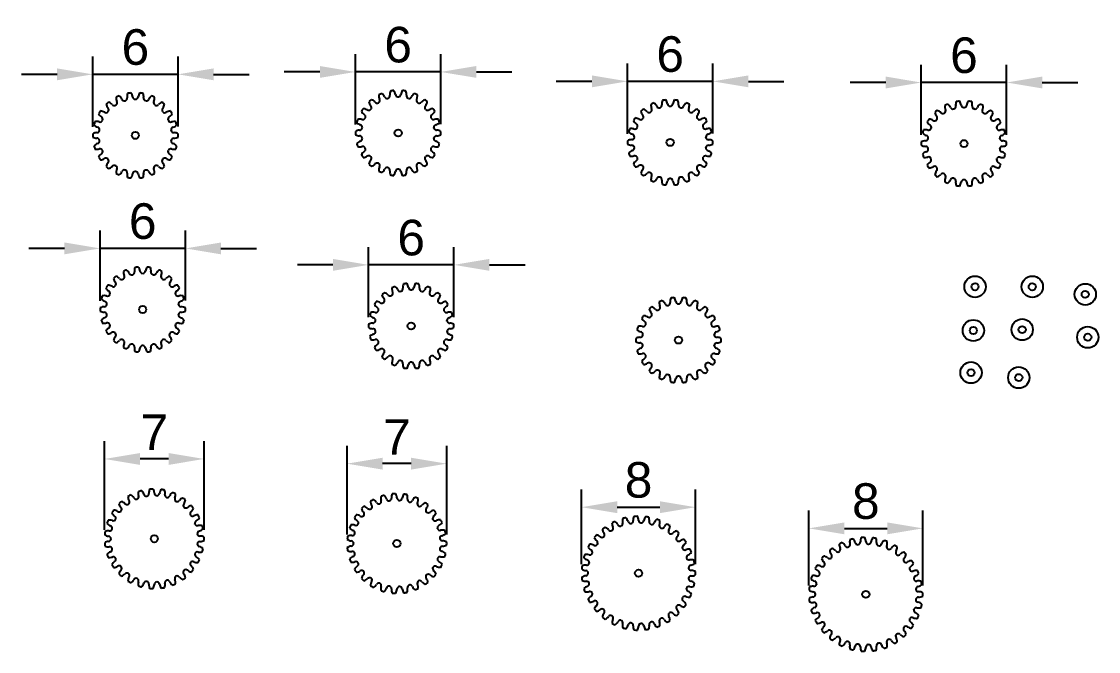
# Model space of a CAD drawing. Header units: millimetres. Extents: x 1203 to 1540, y 1825 to 1899.
# Drawn here: x 1464 to 1539.7, y 1850.3 to 1894.5 of the extents above; entities that cross this region are included whole.
import ezdxf

# ---------------------------------------------------------------- set-up
doc = ezdxf.new("R2010")
doc.units = ezdxf.units.MM
doc.styles.get("Standard").update_dxf_attribs({"font": 'arial.ttf'})
doc.dimstyles.new('ISO-25', dxfattribs={"dimtxt": 2.5, "dimasz": 2.5, "dimexe": 1.25, "dimexo": 0.625, "dimtad": 1, "dimtxsty": 'Standard', "dimcen": 2.5, "dimadec": 0, "dimazin": 0, "dimtfac": 1, "dimtmove": 0, "dimatfit": 3, "dimfxl": 1, "dimarcsym": 0})

# ---------------------------------------------------------------- blocks, each defined once
blk = doc.blocks.new('*U221')
for centre, radius, start, end in [((0.389, -0.051), 0.584, 150.2606, 180.0761), ((0.002, -1.758), 2, 86.71128, 93.44091), ((-0.39, -0.052), 0.584, 0.0761, 29.8916), ((-0.39, -0.052), 0.195, 282.93324, 0.0761), ((0.389, -0.051), 0.195, 180.0761, 257.21895)]:
    blk.add_arc(centre, radius, start, end)
blk = doc.blocks.new('*U223')
at = {"color": 0, "linetype": 'ByBlock', "lineweight": -2, "transparency": 16777216}
for p, rotation in [((1402.981, 1868.221), 32.72727272727273), ((1403.696, 1868.547), 16.36363636363637), ((1405.25, 1868.547), 343.6363636363637), ((1405.963, 1868.221), 327.2727272727273), ((1402.388, 1867.707), 49.09090909090909), ((1406.557, 1867.706), 310.909090909091), ((1401.963, 1867.047), 65.45454545454544), ((1406.981, 1867.046), 294.5454545454546), ((1401.742, 1866.294), 81.81818181818183), ((1407.202, 1866.293), 278.1818181818181), ((1401.742, 1865.509), 98.18181818181817), ((1407.202, 1865.508), 261.8181818181818), ((1401.963, 1864.756), 114.5454545454546), ((1406.98, 1864.755), 245.4545454545454), ((1402.387, 1864.095), 130.9090909090909), ((1406.556, 1864.094), 229.090909090909), ((1402.98, 1863.581), 147.2727272727273), ((1403.694, 1863.255), 163.6363636363637), ((1404.471, 1863.143), 180), ((1405.248, 1863.255), 196.3636363636363), ((1405.962, 1863.58), 212.7272727272727)]:
    blk.add_blockref('*U221', p, dxfattribs=dict(at, rotation=rotation))
blk.add_blockref('*U221', (1404.473, 1868.659), dxfattribs=at)
blk = doc.blocks.new('*D224')
at = {"color": 0, "lineweight": -2, "transparency": 16777216}
for p, q in [((1468.978, 1887.126), (1468.978, 1892.059)), ((1474.978, 1887.142), (1474.978, 1892.059)), ((1466.478, 1890.809), (1463.978, 1890.809)), ((1474.978, 1890.809), (1468.978, 1890.809)), ((1477.478, 1890.809), (1479.978, 1890.809))]:
    blk.add_line(p, q, dxfattribs=at)
at = {"color": 0, "transparency": 16777216}
for points in [[(1466.478, 1891.226), (1466.478, 1890.393), (1468.978, 1890.809)], [(1477.478, 1891.226), (1477.478, 1890.393), (1474.978, 1890.809)]]:
    blk.add_solid(points, dxfattribs=at)
at = {"layer": 'Defpoints', "color": 0, "transparency": 16777216}
for p in [(1468.978, 1890.809), (1468.978, 1886.501), (1474.978, 1886.517)]:
    blk.add_point(p, dxfattribs=at)
at = {"color": 0, "transparency": 16777216, "insert": (1471.978, 1892.711), "char_height": 2.5, "attachment_point": 5}
blk.add_mtext('6', dxfattribs=at)
blk = doc.blocks.new('*U230')
for centre, radius, start, end in [((0.389, -0.051), 0.584, 150.2606, 180.0761), ((0.002, -1.758), 2, 86.71128, 93.44091), ((-0.39, -0.052), 0.584, 0.0761, 29.8916), ((-0.39, -0.052), 0.195, 282.93324, 0.0761), ((0.389, -0.051), 0.195, 180.0761, 257.21895)]:
    blk.add_arc(centre, radius, start, end)
blk = doc.blocks.new('*U232')
at = {"color": 0, "linetype": 'ByBlock', "lineweight": -2, "transparency": 16777216}
for p, rotation in [((1402.981, 1868.221), 32.72727272727273), ((1403.696, 1868.547), 16.36363636363637), ((1405.25, 1868.547), 343.6363636363637), ((1405.963, 1868.221), 327.2727272727273), ((1402.388, 1867.707), 49.09090909090909), ((1406.557, 1867.706), 310.909090909091), ((1401.963, 1867.047), 65.45454545454544), ((1406.981, 1867.046), 294.5454545454546), ((1401.742, 1866.294), 81.81818181818183), ((1407.202, 1866.293), 278.1818181818181), ((1401.742, 1865.509), 98.18181818181817), ((1407.202, 1865.508), 261.8181818181818), ((1401.963, 1864.756), 114.5454545454546), ((1406.98, 1864.755), 245.4545454545454), ((1402.387, 1864.095), 130.9090909090909), ((1406.556, 1864.094), 229.090909090909), ((1402.98, 1863.581), 147.2727272727273), ((1403.694, 1863.255), 163.6363636363637), ((1404.471, 1863.143), 180), ((1405.248, 1863.255), 196.3636363636363), ((1405.962, 1863.58), 212.7272727272727)]:
    blk.add_blockref('*U230', p, dxfattribs=dict(at, rotation=rotation))
blk.add_blockref('*U230', (1404.473, 1868.659), dxfattribs=at)
blk = doc.blocks.new('*D233')
at = {"color": 0, "lineweight": -2, "transparency": 16777216}
for p, q in [((1487.443, 1887.294), (1487.443, 1892.227)), ((1493.443, 1887.31), (1493.443, 1892.227)), ((1484.943, 1890.977), (1482.443, 1890.977)), ((1493.443, 1890.977), (1487.443, 1890.977)), ((1495.943, 1890.977), (1498.443, 1890.977))]:
    blk.add_line(p, q, dxfattribs=at)
at = {"color": 0, "transparency": 16777216}
for points in [[(1484.943, 1891.394), (1484.943, 1890.561), (1487.443, 1890.977)], [(1495.943, 1891.394), (1495.943, 1890.561), (1493.443, 1890.977)]]:
    blk.add_solid(points, dxfattribs=at)
at = {"layer": 'Defpoints', "color": 0, "transparency": 16777216}
for p in [(1487.443, 1890.977), (1487.443, 1886.669), (1493.443, 1886.685)]:
    blk.add_point(p, dxfattribs=at)
at = {"color": 0, "transparency": 16777216, "insert": (1490.443, 1892.879), "char_height": 2.5, "attachment_point": 5}
blk.add_mtext('6', dxfattribs=at)
blk = doc.blocks.new('*U240')
for centre, radius, start, end in [((0.389, -0.051), 0.584, 150.2606, 180.0761), ((0.002, -1.758), 2, 86.71128, 93.44091), ((-0.39, -0.052), 0.584, 0.0761, 29.8916), ((-0.39, -0.052), 0.195, 282.93324, 0.0761), ((0.389, -0.051), 0.195, 180.0761, 257.21895)]:
    blk.add_arc(centre, radius, start, end)
blk = doc.blocks.new('*U241')
at = {"color": 0, "linetype": 'ByBlock', "lineweight": -2, "transparency": 16777216}
for p, rotation in [((1402.981, 1868.221), 32.72727272727273), ((1403.696, 1868.547), 16.36363636363637), ((1405.25, 1868.547), 343.6363636363637), ((1405.963, 1868.221), 327.2727272727273), ((1402.388, 1867.707), 49.09090909090909), ((1406.557, 1867.706), 310.909090909091), ((1401.963, 1867.047), 65.45454545454544), ((1406.981, 1867.046), 294.5454545454546), ((1401.742, 1866.294), 81.81818181818183), ((1407.202, 1866.293), 278.1818181818181), ((1401.742, 1865.509), 98.18181818181817), ((1407.202, 1865.508), 261.8181818181818), ((1401.963, 1864.756), 114.5454545454546), ((1406.98, 1864.755), 245.4545454545454), ((1402.387, 1864.095), 130.9090909090909), ((1406.556, 1864.094), 229.090909090909), ((1402.98, 1863.581), 147.2727272727273), ((1403.694, 1863.255), 163.6363636363637), ((1404.471, 1863.143), 180), ((1405.248, 1863.255), 196.3636363636363), ((1405.962, 1863.58), 212.7272727272727)]:
    blk.add_blockref('*U240', p, dxfattribs=dict(at, rotation=rotation))
blk.add_blockref('*U240', (1404.473, 1868.659), dxfattribs=at)
blk = doc.blocks.new('*D242')
at = {"color": 0, "lineweight": -2, "transparency": 16777216}
for p, q in [((1506.56, 1886.633), (1506.56, 1891.566)), ((1512.56, 1886.649), (1512.56, 1891.566)), ((1504.06, 1890.316), (1501.56, 1890.316)), ((1512.56, 1890.316), (1506.56, 1890.316)), ((1515.06, 1890.316), (1517.56, 1890.316))]:
    blk.add_line(p, q, dxfattribs=at)
at = {"color": 0, "transparency": 16777216}
for points in [[(1504.06, 1890.733), (1504.06, 1889.899), (1506.56, 1890.316)], [(1515.06, 1890.733), (1515.06, 1889.899), (1512.56, 1890.316)]]:
    blk.add_solid(points, dxfattribs=at)
at = {"layer": 'Defpoints', "color": 0, "transparency": 16777216}
for p in [(1506.56, 1890.316), (1506.56, 1886.008), (1512.56, 1886.024)]:
    blk.add_point(p, dxfattribs=at)
at = {"color": 0, "transparency": 16777216, "insert": (1509.56, 1892.217), "char_height": 2.5, "attachment_point": 5}
blk.add_mtext('6', dxfattribs=at)
blk = doc.blocks.new('*U248')
for centre, radius, start, end in [((0.389, -0.051), 0.584, 150.2606, 180.0761), ((0.002, -1.758), 2, 86.71128, 93.44091), ((-0.39, -0.052), 0.584, 0.0761, 29.8916), ((-0.39, -0.052), 0.195, 282.93324, 0.0761), ((0.389, -0.051), 0.195, 180.0761, 257.21895)]:
    blk.add_arc(centre, radius, start, end)
blk = doc.blocks.new('*U250')
at = {"color": 0, "linetype": 'ByBlock', "lineweight": -2, "transparency": 16777216}
for p, rotation in [((1402.981, 1868.221), 32.72727272727273), ((1403.696, 1868.547), 16.36363636363637), ((1405.25, 1868.547), 343.6363636363637), ((1405.963, 1868.221), 327.2727272727273), ((1402.388, 1867.707), 49.09090909090909), ((1406.557, 1867.706), 310.909090909091), ((1401.963, 1867.047), 65.45454545454544), ((1406.981, 1867.046), 294.5454545454546), ((1401.742, 1866.294), 81.81818181818183), ((1407.202, 1866.293), 278.1818181818181), ((1401.742, 1865.509), 98.18181818181817), ((1407.202, 1865.508), 261.8181818181818), ((1401.963, 1864.756), 114.5454545454546), ((1406.98, 1864.755), 245.4545454545454), ((1402.387, 1864.095), 130.9090909090909), ((1406.556, 1864.094), 229.090909090909), ((1402.98, 1863.581), 147.2727272727273), ((1403.694, 1863.255), 163.6363636363637), ((1404.471, 1863.143), 180), ((1405.248, 1863.255), 196.3636363636363), ((1405.962, 1863.58), 212.7272727272727)]:
    blk.add_blockref('*U248', p, dxfattribs=dict(at, rotation=rotation))
blk.add_blockref('*U248', (1404.473, 1868.659), dxfattribs=at)
blk = doc.blocks.new('*D251')
at = {"color": 0, "lineweight": -2, "transparency": 16777216}
for p, q in [((1469.493, 1874.893), (1469.493, 1879.826)), ((1475.493, 1874.909), (1475.493, 1879.826)), ((1466.993, 1878.576), (1464.493, 1878.576)), ((1475.493, 1878.576), (1469.493, 1878.576)), ((1477.993, 1878.576), (1480.493, 1878.576))]:
    blk.add_line(p, q, dxfattribs=at)
at = {"color": 0, "transparency": 16777216}
for points in [[(1466.993, 1878.993), (1466.993, 1878.16), (1469.493, 1878.576)], [(1477.993, 1878.993), (1477.993, 1878.16), (1475.493, 1878.576)]]:
    blk.add_solid(points, dxfattribs=at)
at = {"layer": 'Defpoints', "color": 0, "transparency": 16777216}
for p in [(1469.493, 1878.576), (1469.493, 1874.268), (1475.493, 1874.284)]:
    blk.add_point(p, dxfattribs=at)
at = {"color": 0, "transparency": 16777216, "insert": (1472.493, 1880.478), "char_height": 2.5, "attachment_point": 5}
blk.add_mtext('6', dxfattribs=at)
blk = doc.blocks.new('*U257')
for centre, radius, start, end in [((0.389, -0.051), 0.584, 150.2606, 180.0761), ((0.002, -1.758), 2, 86.71128, 93.44091), ((-0.39, -0.052), 0.584, 0.0761, 29.8916), ((-0.39, -0.052), 0.195, 282.93324, 0.0761), ((0.389, -0.051), 0.195, 180.0761, 257.21895)]:
    blk.add_arc(centre, radius, start, end)
blk = doc.blocks.new('*U259')
at = {"color": 0, "linetype": 'ByBlock', "lineweight": -2, "transparency": 16777216}
for p, rotation in [((1402.981, 1868.221), 32.72727272727273), ((1403.696, 1868.547), 16.36363636363637), ((1405.25, 1868.547), 343.6363636363637), ((1405.963, 1868.221), 327.2727272727273), ((1402.388, 1867.707), 49.09090909090909), ((1406.557, 1867.706), 310.909090909091), ((1401.963, 1867.047), 65.45454545454544), ((1406.981, 1867.046), 294.5454545454546), ((1401.742, 1866.294), 81.81818181818183), ((1407.202, 1866.293), 278.1818181818181), ((1401.742, 1865.509), 98.18181818181817), ((1407.202, 1865.508), 261.8181818181818), ((1401.963, 1864.756), 114.5454545454546), ((1406.98, 1864.755), 245.4545454545454), ((1402.387, 1864.095), 130.9090909090909), ((1406.556, 1864.094), 229.090909090909), ((1402.98, 1863.581), 147.2727272727273), ((1403.694, 1863.255), 163.6363636363637), ((1404.471, 1863.143), 180), ((1405.248, 1863.255), 196.3636363636363), ((1405.962, 1863.58), 212.7272727272727)]:
    blk.add_blockref('*U257', p, dxfattribs=dict(at, rotation=rotation))
blk.add_blockref('*U257', (1404.473, 1868.659), dxfattribs=at)
blk = doc.blocks.new('*D260')
at = {"color": 0, "lineweight": -2, "transparency": 16777216}
for p, q in [((1488.361, 1873.736), (1488.361, 1878.669)), ((1494.361, 1873.752), (1494.361, 1878.669)), ((1485.861, 1877.419), (1483.361, 1877.419)), ((1494.361, 1877.419), (1488.361, 1877.419)), ((1496.861, 1877.419), (1499.361, 1877.419))]:
    blk.add_line(p, q, dxfattribs=at)
at = {"color": 0, "transparency": 16777216}
for points in [[(1485.861, 1877.836), (1485.861, 1877.002), (1488.361, 1877.419)], [(1496.861, 1877.836), (1496.861, 1877.002), (1494.361, 1877.419)]]:
    blk.add_solid(points, dxfattribs=at)
at = {"layer": 'Defpoints', "color": 0, "transparency": 16777216}
for p in [(1488.361, 1877.419), (1494.361, 1873.127), (1488.361, 1873.111)]:
    blk.add_point(p, dxfattribs=at)
at = {"color": 0, "transparency": 16777216, "insert": (1491.361, 1879.32), "char_height": 2.5, "attachment_point": 5}
blk.add_mtext('6', dxfattribs=at)
blk = doc.blocks.new('*U266')
for centre, radius, start, end in [((0.389, -0.051), 0.584, 150.2606, 180.0761), ((0.002, -1.758), 2, 86.71128, 93.44091), ((-0.39, -0.052), 0.584, 0.0761, 29.8916), ((-0.39, -0.052), 0.195, 282.93324, 0.0761), ((0.389, -0.051), 0.195, 180.0761, 257.21895)]:
    blk.add_arc(centre, radius, start, end)
blk = doc.blocks.new('*U268')
at = {"color": 0, "linetype": 'ByBlock', "lineweight": -2, "transparency": 16777216}
for p, rotation in [((1402.981, 1868.221), 32.72727272727273), ((1403.696, 1868.547), 16.36363636363637), ((1405.25, 1868.547), 343.6363636363637), ((1405.963, 1868.221), 327.2727272727273), ((1402.388, 1867.707), 49.09090909090909), ((1406.557, 1867.706), 310.909090909091), ((1401.963, 1867.047), 65.45454545454544), ((1406.981, 1867.046), 294.5454545454546), ((1401.742, 1866.294), 81.81818181818183), ((1407.202, 1866.293), 278.1818181818181), ((1401.742, 1865.509), 98.18181818181817), ((1407.202, 1865.508), 261.8181818181818), ((1401.963, 1864.756), 114.5454545454546), ((1406.98, 1864.755), 245.4545454545454), ((1402.387, 1864.095), 130.9090909090909), ((1406.556, 1864.094), 229.090909090909), ((1402.98, 1863.581), 147.2727272727273), ((1403.694, 1863.255), 163.6363636363637), ((1404.471, 1863.143), 180), ((1405.248, 1863.255), 196.3636363636363), ((1405.962, 1863.58), 212.7272727272727)]:
    blk.add_blockref('*U266', p, dxfattribs=dict(at, rotation=rotation))
blk.add_blockref('*U266', (1404.473, 1868.659), dxfattribs=at)
blk = doc.blocks.new('*U275')
for centre, radius, start, end in [((0.389, -0.051), 0.584, 150.2606, 180.0761), ((0.002, -1.758), 2, 86.71128, 93.44091), ((-0.39, -0.052), 0.584, 0.0761, 29.8916), ((-0.39, -0.052), 0.195, 282.93324, 0.0761), ((0.389, -0.051), 0.195, 180.0761, 257.21895)]:
    blk.add_arc(centre, radius, start, end)
blk = doc.blocks.new('*U277')
at = {"color": 0, "linetype": 'ByBlock', "lineweight": -2, "transparency": 16777216}
for p, rotation in [((1402.981, 1868.221), 32.72727272727273), ((1403.696, 1868.547), 16.36363636363637), ((1405.25, 1868.547), 343.6363636363637), ((1405.963, 1868.221), 327.2727272727273), ((1402.388, 1867.707), 49.09090909090909), ((1406.557, 1867.706), 310.909090909091), ((1401.963, 1867.047), 65.45454545454544), ((1406.981, 1867.046), 294.5454545454546), ((1401.742, 1866.294), 81.81818181818183), ((1407.202, 1866.293), 278.1818181818181), ((1401.742, 1865.509), 98.18181818181817), ((1407.202, 1865.508), 261.8181818181818), ((1401.963, 1864.756), 114.5454545454546), ((1406.98, 1864.755), 245.4545454545454), ((1402.387, 1864.095), 130.9090909090909), ((1406.556, 1864.094), 229.090909090909), ((1402.98, 1863.581), 147.2727272727273), ((1403.694, 1863.255), 163.6363636363637), ((1404.471, 1863.143), 180), ((1405.248, 1863.255), 196.3636363636363), ((1405.962, 1863.58), 212.7272727272727)]:
    blk.add_blockref('*U275', p, dxfattribs=dict(at, rotation=rotation))
blk.add_blockref('*U275', (1404.473, 1868.659), dxfattribs=at)
blk = doc.blocks.new('*D278')
at = {"color": 0, "lineweight": -2, "transparency": 16777216}
for p, q in [((1527.207, 1886.551), (1527.207, 1891.484)), ((1533.207, 1886.567), (1533.207, 1891.484)), ((1524.707, 1890.234), (1522.207, 1890.234)), ((1533.207, 1890.234), (1527.207, 1890.234)), ((1535.707, 1890.234), (1538.207, 1890.234))]:
    blk.add_line(p, q, dxfattribs=at)
at = {"color": 0, "transparency": 16777216}
for points in [[(1524.707, 1890.651), (1524.707, 1889.818), (1527.207, 1890.234)], [(1535.707, 1890.651), (1535.707, 1889.818), (1533.207, 1890.234)]]:
    blk.add_solid(points, dxfattribs=at)
at = {"layer": 'Defpoints', "color": 0, "transparency": 16777216}
for p in [(1527.207, 1890.234), (1527.207, 1885.926), (1533.207, 1885.942)]:
    blk.add_point(p, dxfattribs=at)
at = {"color": 0, "transparency": 16777216, "insert": (1530.207, 1892.136), "char_height": 2.5, "attachment_point": 5}
blk.add_mtext('6', dxfattribs=at)
blk = doc.blocks.new('*U284')
for centre, radius, start, end in [((0.389, -0.051), 0.584, 150.2606, 180.0761), ((0.002, -1.758), 2, 86.71128, 93.44091), ((-0.39, -0.052), 0.584, 0.0761, 29.8916), ((-0.39, -0.052), 0.195, 282.93324, 0.0761), ((0.389, -0.051), 0.195, 180.0761, 257.21895)]:
    blk.add_arc(centre, radius, start, end)
blk = doc.blocks.new('*U286')
at = {"color": 0, "linetype": 'ByBlock', "lineweight": -2, "transparency": 16777216}
for p, rotation in [((1384.411, 1848.132), 26.66666666666668), ((1385.122, 1848.391), 13.33333333333331), ((1386.625, 1848.39), 346.6666666666667), ((1387.336, 1848.132), 333.3333333333333), ((1383.26, 1847.166), 53.33333333333334), ((1383.779, 1847.717), 39.99999999999999), ((1387.967, 1847.716), 319.9999999999999), ((1388.486, 1847.165), 306.6666666666667), ((1382.882, 1846.511), 66.66666666666667), ((1388.865, 1846.51), 293.3333333333334), ((1382.665, 1845.787), 79.99999999999999), ((1389.081, 1845.786), 280), ((1382.62, 1845.032), 93.33333333333336), ((1389.125, 1845.03), 266.6666666666667), ((1382.752, 1844.287), 106.6666666666667), ((1388.994, 1844.285), 253.3333333333333), ((1383.051, 1843.592), 120), ((1388.694, 1843.591), 240), ((1383.503, 1842.985), 133.3333333333333), ((1384.082, 1842.499), 146.6666666666667), ((1387.663, 1842.498), 213.3333333333333), ((1388.242, 1842.984), 226.6666666666666), ((1384.758, 1842.159), 160), ((1385.494, 1841.985), 173.3333333333334), ((1386.25, 1841.984), 186.6666666666667), ((1386.987, 1842.159), 200)]:
    blk.add_blockref('*U284', p, dxfattribs=dict(at, rotation=rotation))
blk.add_blockref('*U284', (1385.873, 1848.478), dxfattribs=at)
blk = doc.blocks.new('*D287')
at = {"color": 0, "lineweight": -2, "transparency": 16777216}
for p, q in [((1469.808, 1858.795), (1469.808, 1865.031)), ((1476.808, 1858.795), (1476.808, 1865.031)), ((1474.308, 1863.781), (1472.308, 1863.781))]:
    blk.add_line(p, q, dxfattribs=at)
at = {"color": 0, "transparency": 16777216}
for points in [[(1472.308, 1864.197), (1472.308, 1863.364), (1469.808, 1863.781)], [(1474.308, 1864.197), (1474.308, 1863.364), (1476.808, 1863.781)]]:
    blk.add_solid(points, dxfattribs=at)
at = {"layer": 'Defpoints', "color": 0, "transparency": 16777216}
for p in [(1469.808, 1863.781), (1469.808, 1858.17), (1476.808, 1858.17)]:
    blk.add_point(p, dxfattribs=at)
at = {"color": 0, "transparency": 16777216, "insert": (1473.308, 1865.656), "char_height": 2.5, "attachment_point": 5}
blk.add_mtext('7', dxfattribs=at)
blk = doc.blocks.new('*U293')
for centre, radius, start, end in [((0.389, -0.051), 0.584, 150.2606, 180.0761), ((0.002, -1.758), 2, 86.71128, 93.44091), ((-0.39, -0.052), 0.584, 0.0761, 29.8916), ((-0.39, -0.052), 0.195, 282.93324, 0.0761), ((0.389, -0.051), 0.195, 180.0761, 257.21895)]:
    blk.add_arc(centre, radius, start, end)
blk = doc.blocks.new('*U295')
at = {"color": 0, "linetype": 'ByBlock', "lineweight": -2, "transparency": 16777216}
for p, rotation in [((1384.411, 1848.132), 26.66666666666668), ((1385.122, 1848.391), 13.33333333333331), ((1386.625, 1848.39), 346.6666666666667), ((1387.336, 1848.132), 333.3333333333333), ((1383.26, 1847.166), 53.33333333333334), ((1383.779, 1847.717), 39.99999999999999), ((1387.967, 1847.716), 319.9999999999999), ((1388.486, 1847.165), 306.6666666666667), ((1382.882, 1846.511), 66.66666666666667), ((1388.865, 1846.51), 293.3333333333334), ((1382.665, 1845.787), 79.99999999999999), ((1389.081, 1845.786), 280), ((1382.62, 1845.032), 93.33333333333336), ((1389.125, 1845.03), 266.6666666666667), ((1382.752, 1844.287), 106.6666666666667), ((1388.994, 1844.285), 253.3333333333333), ((1383.051, 1843.592), 120), ((1388.694, 1843.591), 240), ((1383.503, 1842.985), 133.3333333333333), ((1384.082, 1842.499), 146.6666666666667), ((1387.663, 1842.498), 213.3333333333333), ((1388.242, 1842.984), 226.6666666666666), ((1384.758, 1842.159), 160), ((1385.494, 1841.985), 173.3333333333334), ((1386.25, 1841.984), 186.6666666666667), ((1386.987, 1842.159), 200)]:
    blk.add_blockref('*U293', p, dxfattribs=dict(at, rotation=rotation))
blk.add_blockref('*U293', (1385.873, 1848.478), dxfattribs=at)
blk = doc.blocks.new('*D296')
at = {"color": 0, "lineweight": -2, "transparency": 16777216}
for p, q in [((1486.855, 1858.464), (1486.855, 1864.7)), ((1493.855, 1858.464), (1493.855, 1864.7)), ((1491.355, 1863.45), (1489.355, 1863.45))]:
    blk.add_line(p, q, dxfattribs=at)
at = {"color": 0, "transparency": 16777216}
for points in [[(1489.355, 1863.867), (1489.355, 1863.033), (1486.855, 1863.45)], [(1491.355, 1863.867), (1491.355, 1863.033), (1493.855, 1863.45)]]:
    blk.add_solid(points, dxfattribs=at)
at = {"layer": 'Defpoints', "color": 0, "transparency": 16777216}
for p in [(1486.855, 1863.45), (1486.855, 1857.839), (1493.855, 1857.839)]:
    blk.add_point(p, dxfattribs=at)
at = {"color": 0, "transparency": 16777216, "insert": (1490.355, 1865.325), "char_height": 2.5, "attachment_point": 5}
blk.add_mtext('7', dxfattribs=at)
blk = doc.blocks.new('*U302')
for centre, radius, start, end in [((0.389, -0.051), 0.584, 150.2606, 180.0761), ((0.002, -1.758), 2, 86.71128, 93.44091), ((-0.39, -0.052), 0.584, 0.0761, 29.8916), ((-0.39, -0.052), 0.195, 282.93324, 0.0761), ((0.389, -0.051), 0.195, 180.0761, 257.21895)]:
    blk.add_arc(centre, radius, start, end)
blk = doc.blocks.new('*U304')
at = {"color": 0, "linetype": 'ByBlock', "lineweight": -2, "transparency": 16777216}
for p, rotation in [((1414.876, 1865.37), 11.61290322580639), ((1416.389, 1865.369), 348.3870967741936), ((1413.486, 1864.773), 34.83870967741935), ((1414.151, 1865.142), 23.22580645161289), ((1417.115, 1865.142), 336.7741935483871), ((1417.779, 1864.772), 325.1612903225807), ((1412.443, 1863.677), 58.06451612903226), ((1412.909, 1864.278), 46.45161290322581), ((1418.356, 1864.277), 313.5483870967742), ((1418.822, 1863.676), 301.9354838709677), ((1412.108, 1862.994), 69.6774193548387), ((1419.156, 1862.993), 290.3225806451613), ((1411.918, 1862.258), 81.29032258064515), ((1419.347, 1862.257), 278.7096774193548), ((1411.879, 1861.499), 92.90322580645163), ((1419.385, 1861.498), 267.0967741935484), ((1411.994, 1860.747), 104.5161290322581), ((1419.27, 1860.746), 255.4838709677419), ((1412.258, 1860.034), 116.1290322580645), ((1419.006, 1860.033), 243.8709677419355), ((1412.66, 1859.389), 127.741935483871), ((1418.603, 1859.388), 232.258064516129), ((1413.184, 1858.838), 139.3548387096774), ((1413.808, 1858.403), 150.9677419354839), ((1417.455, 1858.402), 209.0322580645161), ((1418.079, 1858.837), 220.6451612903225), ((1414.506, 1858.103), 162.5806451612903), ((1415.251, 1857.95), 174.1935483870969), ((1416.012, 1857.95), 185.8064516129032), ((1416.756, 1858.103), 197.4193548387096)]:
    blk.add_blockref('*U302', p, dxfattribs=dict(at, rotation=rotation))
blk.add_blockref('*U302', (1415.633, 1865.446), dxfattribs=at)
blk = doc.blocks.new('*D305')
at = {"color": 0, "lineweight": -2, "transparency": 16777216}
for p, q in [((1503.339, 1856.378), (1503.339, 1861.641)), ((1511.339, 1856.378), (1511.339, 1861.641)), ((1505.839, 1860.391), (1508.839, 1860.391))]:
    blk.add_line(p, q, dxfattribs=at)
at = {"color": 0, "transparency": 16777216}
for points in [[(1505.839, 1860.808), (1505.839, 1859.974), (1503.339, 1860.391)], [(1508.839, 1860.808), (1508.839, 1859.974), (1511.339, 1860.391)]]:
    blk.add_solid(points, dxfattribs=at)
at = {"layer": 'Defpoints', "color": 0, "transparency": 16777216}
for p in [(1511.339, 1860.391), (1503.339, 1855.753), (1511.339, 1855.753)]:
    blk.add_point(p, dxfattribs=at)
at = {"color": 0, "transparency": 16777216, "insert": (1507.339, 1862.293), "char_height": 2.5, "attachment_point": 5}
blk.add_mtext('8', dxfattribs=at)
blk = doc.blocks.new('*U311')
for centre, radius, start, end in [((0.389, -0.051), 0.584, 150.2606, 180.0761), ((0.002, -1.758), 2, 86.71128, 93.44091), ((-0.39, -0.052), 0.584, 0.0761, 29.8916), ((-0.39, -0.052), 0.195, 282.93324, 0.0761), ((0.389, -0.051), 0.195, 180.0761, 257.21895)]:
    blk.add_arc(centre, radius, start, end)
blk = doc.blocks.new('*U313')
at = {"color": 0, "linetype": 'ByBlock', "lineweight": -2, "transparency": 16777216}
for p, rotation in [((1414.876, 1865.37), 11.61290322580639), ((1416.389, 1865.369), 348.3870967741936), ((1413.486, 1864.773), 34.83870967741935), ((1414.151, 1865.142), 23.22580645161289), ((1417.115, 1865.142), 336.7741935483871), ((1417.779, 1864.772), 325.1612903225807), ((1412.443, 1863.677), 58.06451612903226), ((1412.909, 1864.278), 46.45161290322581), ((1418.356, 1864.277), 313.5483870967742), ((1418.822, 1863.676), 301.9354838709677), ((1412.108, 1862.994), 69.6774193548387), ((1419.156, 1862.993), 290.3225806451613), ((1411.918, 1862.258), 81.29032258064515), ((1419.347, 1862.257), 278.7096774193548), ((1411.879, 1861.499), 92.90322580645163), ((1419.385, 1861.498), 267.0967741935484), ((1411.994, 1860.747), 104.5161290322581), ((1419.27, 1860.746), 255.4838709677419), ((1412.258, 1860.034), 116.1290322580645), ((1419.006, 1860.033), 243.8709677419355), ((1412.66, 1859.389), 127.741935483871), ((1418.603, 1859.388), 232.258064516129), ((1413.184, 1858.838), 139.3548387096774), ((1413.808, 1858.403), 150.9677419354839), ((1417.455, 1858.402), 209.0322580645161), ((1418.079, 1858.837), 220.6451612903225), ((1414.506, 1858.103), 162.5806451612903), ((1415.251, 1857.95), 174.1935483870969), ((1416.012, 1857.95), 185.8064516129032), ((1416.756, 1858.103), 197.4193548387096)]:
    blk.add_blockref('*U311', p, dxfattribs=dict(at, rotation=rotation))
blk.add_blockref('*U311', (1415.633, 1865.446), dxfattribs=at)
blk = doc.blocks.new('*D314')
at = {"color": 0, "lineweight": -2, "transparency": 16777216}
for p, q in [((1519.311, 1854.89), (1519.311, 1860.153)), ((1527.311, 1854.89), (1527.311, 1860.153)), ((1521.811, 1858.903), (1524.811, 1858.903))]:
    blk.add_line(p, q, dxfattribs=at)
at = {"color": 0, "transparency": 16777216}
for points in [[(1521.811, 1859.32), (1521.811, 1858.486), (1519.311, 1858.903)], [(1524.811, 1859.32), (1524.811, 1858.486), (1527.311, 1858.903)]]:
    blk.add_solid(points, dxfattribs=at)
at = {"layer": 'Defpoints', "color": 0, "transparency": 16777216}
for p in [(1527.311, 1858.903), (1519.311, 1854.265), (1527.311, 1854.265)]:
    blk.add_point(p, dxfattribs=at)
at = {"color": 0, "transparency": 16777216, "insert": (1523.311, 1860.804), "char_height": 2.5, "attachment_point": 5}
blk.add_mtext('8', dxfattribs=at)

msp = doc.modelspace()

# ---------------------------------------------------------------- linework, layer by layer
for p, q in [((1471.963, 1889.058), (1471.994, 1889.057)), ((1489.713, 1889.119), (1489.743, 1889.126)), ((1490.428, 1889.226), (1490.459, 1889.225)), ((1491.174, 1889.117), (1491.144, 1889.127)), ((1470.592, 1888.646), (1470.618, 1888.662)), ((1471.248, 1888.951), (1471.278, 1888.958)), ((1472.709, 1888.949), (1472.679, 1888.959)), ((1473.364, 1888.645), (1473.339, 1888.663)), ((1488.513, 1888.338), (1488.534, 1888.36)), ((1489.057, 1888.814), (1489.084, 1888.83)), ((1491.83, 1888.813), (1491.804, 1888.831)), ((1492.373, 1888.336), (1492.353, 1888.36)), ((1508.83, 1888.457), (1508.86, 1888.465)), ((1509.545, 1888.564), (1509.576, 1888.563)), ((1510.291, 1888.456), (1510.261, 1888.466)), ((1529.477, 1888.376), (1529.507, 1888.383)), ((1530.192, 1888.483), (1530.223, 1888.482)), ((1530.938, 1888.374), (1530.909, 1888.384)), ((1469.661, 1887.559), (1469.675, 1887.587)), ((1470.048, 1888.17), (1470.069, 1888.192)), ((1473.907, 1888.168), (1473.888, 1888.192)), ((1474.282, 1887.586), (1474.294, 1887.558)), ((1488.126, 1887.727), (1488.14, 1887.755)), ((1492.748, 1887.754), (1492.76, 1887.726)), ((1507.63, 1887.676), (1507.651, 1887.699)), ((1508.174, 1888.153), (1508.2, 1888.169)), ((1510.946, 1888.151), (1510.921, 1888.169)), ((1511.489, 1887.675), (1511.47, 1887.699)), ((1528.277, 1887.595), (1528.299, 1887.618)), ((1528.821, 1888.072), (1528.848, 1888.087)), ((1531.594, 1888.07), (1531.568, 1888.088)), ((1532.137, 1887.593), (1532.117, 1887.617)), ((1469.461, 1886.864), (1469.467, 1886.895)), ((1474.494, 1886.863), (1474.49, 1886.894)), ((1487.926, 1887.032), (1487.932, 1887.063)), ((1492.959, 1887.031), (1492.956, 1887.062)), ((1507.243, 1887.066), (1507.256, 1887.093)), ((1511.864, 1887.093), (1511.876, 1887.064)), ((1527.89, 1886.984), (1527.904, 1887.012)), ((1532.512, 1887.011), (1532.524, 1886.983)), ((1469.465, 1886.141), (1469.462, 1886.172)), ((1474.489, 1886.14), (1474.495, 1886.171)), ((1487.931, 1886.309), (1487.927, 1886.34)), ((1492.954, 1886.308), (1492.96, 1886.339)), ((1507.043, 1886.371), (1507.048, 1886.401)), ((1512.076, 1886.369), (1512.072, 1886.4)), ((1527.69, 1886.289), (1527.696, 1886.32)), ((1532.723, 1886.288), (1532.72, 1886.319)), ((1469.673, 1885.448), (1469.661, 1885.477)), ((1474.281, 1885.448), (1474.295, 1885.476)), ((1488.138, 1885.616), (1488.126, 1885.645)), ((1492.746, 1885.616), (1492.76, 1885.644)), ((1507.047, 1885.647), (1507.044, 1885.678)), ((1512.071, 1885.646), (1512.076, 1885.677)), ((1527.695, 1885.566), (1527.691, 1885.597)), ((1532.718, 1885.565), (1532.724, 1885.596)), ((1470.068, 1884.842), (1470.048, 1884.867)), ((1473.886, 1884.842), (1473.908, 1884.865)), ((1488.533, 1885.01), (1488.513, 1885.034)), ((1489.082, 1884.54), (1489.057, 1884.558)), ((1491.829, 1884.556), (1491.802, 1884.54)), ((1492.352, 1885.01), (1492.373, 1885.033)), ((1507.255, 1884.955), (1507.243, 1884.984)), ((1511.863, 1884.954), (1511.877, 1884.982)), ((1527.902, 1884.873), (1527.891, 1884.902)), ((1532.51, 1884.873), (1532.524, 1884.901)), ((1470.617, 1884.372), (1470.591, 1884.39)), ((1471.276, 1884.075), (1471.247, 1884.085)), ((1471.993, 1883.977), (1471.962, 1883.978)), ((1472.708, 1884.084), (1472.678, 1884.076)), ((1473.364, 1884.388), (1473.337, 1884.372)), ((1489.742, 1884.243), (1489.712, 1884.253)), ((1490.458, 1884.145), (1490.427, 1884.146)), ((1491.173, 1884.252), (1491.143, 1884.244)), ((1507.65, 1884.349), (1507.63, 1884.373)), ((1508.199, 1883.879), (1508.173, 1883.896)), ((1510.946, 1883.895), (1510.919, 1883.879)), ((1511.468, 1884.349), (1511.489, 1884.371)), ((1528.297, 1884.267), (1528.277, 1884.292)), ((1528.846, 1883.797), (1528.821, 1883.815)), ((1531.593, 1883.813), (1531.566, 1883.797)), ((1532.116, 1884.267), (1532.137, 1884.29)), ((1508.858, 1883.582), (1508.829, 1883.592)), ((1509.575, 1883.483), (1509.544, 1883.484)), ((1510.29, 1883.59), (1510.26, 1883.583)), ((1529.506, 1883.501), (1529.476, 1883.51)), ((1530.222, 1883.402), (1530.191, 1883.403)), ((1530.937, 1883.509), (1530.907, 1883.501)), ((1471.107, 1876.413), (1471.134, 1876.429)), ((1471.763, 1876.718), (1471.793, 1876.725)), ((1472.478, 1876.825), (1472.509, 1876.824)), ((1473.224, 1876.716), (1473.194, 1876.726)), ((1473.879, 1876.412), (1473.854, 1876.43)), ((1470.563, 1875.937), (1470.584, 1875.959)), ((1474.423, 1875.935), (1474.403, 1875.959)), ((1490.631, 1875.56), (1490.661, 1875.568)), ((1491.346, 1875.667), (1491.377, 1875.666)), ((1492.092, 1875.559), (1492.063, 1875.569)), ((1469.976, 1874.631), (1469.982, 1874.662)), ((1470.176, 1875.326), (1470.19, 1875.354)), ((1474.798, 1875.353), (1474.809, 1875.325)), ((1475.009, 1874.63), (1475.005, 1874.661)), ((1489.431, 1874.779), (1489.453, 1874.802)), ((1489.975, 1875.256), (1490.002, 1875.272)), ((1492.748, 1875.254), (1492.722, 1875.272)), ((1493.291, 1874.778), (1493.271, 1874.802)), ((1510.132, 1874.675), (1510.163, 1874.674)), ((1469.98, 1873.908), (1469.977, 1873.939)), ((1475.004, 1873.907), (1475.01, 1873.938)), ((1489.044, 1874.169), (1489.058, 1874.196)), ((1493.666, 1874.196), (1493.678, 1874.167)), ((1508.761, 1874.264), (1508.787, 1874.28)), ((1509.417, 1874.568), (1509.447, 1874.576)), ((1510.878, 1874.567), (1510.848, 1874.576)), ((1511.533, 1874.262), (1511.508, 1874.28)), ((1470.188, 1873.215), (1470.176, 1873.244)), ((1474.796, 1873.215), (1474.81, 1873.243)), ((1488.844, 1873.474), (1488.85, 1873.504)), ((1493.877, 1873.472), (1493.874, 1873.503)), ((1507.83, 1873.176), (1507.844, 1873.204)), ((1508.217, 1873.787), (1508.238, 1873.81)), ((1512.076, 1873.785), (1512.057, 1873.81)), ((1512.451, 1873.204), (1512.463, 1873.175)), ((1470.583, 1872.609), (1470.563, 1872.634)), ((1474.401, 1872.609), (1474.423, 1872.632)), ((1488.849, 1872.75), (1488.845, 1872.781)), ((1493.872, 1872.75), (1493.878, 1872.78)), ((1507.63, 1872.481), (1507.635, 1872.512)), ((1512.663, 1872.48), (1512.659, 1872.511)), ((1471.132, 1872.139), (1471.106, 1872.157)), ((1471.791, 1871.843), (1471.762, 1871.852)), ((1472.508, 1871.744), (1472.477, 1871.745)), ((1473.223, 1871.851), (1473.193, 1871.843)), ((1473.879, 1872.155), (1473.852, 1872.139)), ((1489.056, 1872.058), (1489.045, 1872.087)), ((1493.664, 1872.057), (1493.678, 1872.085)), ((1507.634, 1871.758), (1507.631, 1871.789)), ((1512.658, 1871.757), (1512.664, 1871.788)), ((1489.451, 1871.452), (1489.431, 1871.476)), ((1490, 1870.982), (1489.975, 1870.999)), ((1492.747, 1870.998), (1492.721, 1870.982)), ((1493.27, 1871.452), (1493.291, 1871.475)), ((1507.842, 1871.066), (1507.83, 1871.094)), ((1512.45, 1871.065), (1512.464, 1871.093)), ((1490.66, 1870.685), (1490.63, 1870.695)), ((1491.376, 1870.586), (1491.345, 1870.587)), ((1492.091, 1870.693), (1492.061, 1870.686)), ((1508.237, 1870.46), (1508.217, 1870.484)), ((1512.055, 1870.46), (1512.077, 1870.482)), ((1508.786, 1869.989), (1508.76, 1870.007)), ((1509.445, 1869.693), (1509.416, 1869.703)), ((1510.162, 1869.594), (1510.131, 1869.595)), ((1510.877, 1869.701), (1510.847, 1869.694)), ((1511.533, 1870.006), (1511.506, 1869.99)), ((1472.787, 1861.161), (1472.775, 1861.16)), ((1473.478, 1861.202), (1473.491, 1861.2)), ((1474.173, 1861.081), (1474.185, 1861.076)), ((1471.49, 1860.602), (1471.501, 1860.609)), ((1472.112, 1860.96), (1472.1, 1860.956)), ((1474.821, 1860.803), (1474.831, 1860.796)), ((1475.396, 1860.373), (1475.387, 1860.383)), ((1488.537, 1860.272), (1488.548, 1860.279)), ((1489.159, 1860.63), (1489.147, 1860.625)), ((1489.835, 1860.83), (1489.822, 1860.829)), ((1490.526, 1860.871), (1490.539, 1860.869)), ((1491.221, 1860.75), (1491.233, 1860.745)), ((1491.869, 1860.472), (1491.879, 1860.465)), ((1470.591, 1859.528), (1470.598, 1859.539)), ((1470.978, 1860.118), (1470.987, 1860.127)), ((1475.848, 1859.832), (1475.841, 1859.844)), ((1488.025, 1859.787), (1488.034, 1859.796)), ((1492.444, 1860.043), (1492.435, 1860.052)), ((1492.895, 1859.502), (1492.889, 1859.513)), ((1470.356, 1858.877), (1470.352, 1858.865)), ((1476.163, 1859.202), (1476.159, 1859.214)), ((1487.639, 1859.197), (1487.646, 1859.208)), ((1493.21, 1858.871), (1493.207, 1858.884)), ((1505.46, 1858.747), (1505.48, 1858.758)), ((1506.123, 1859.07), (1506.101, 1859.063)), ((1506.793, 1859.245), (1506.816, 1859.247)), ((1507.507, 1859.283), (1507.53, 1859.281)), ((1508.236, 1859.17), (1508.214, 1859.177)), ((1508.885, 1858.931), (1508.905, 1858.92)), ((1470.271, 1858.164), (1470.272, 1858.177)), ((1476.323, 1858.516), (1476.323, 1858.529)), ((1487.403, 1858.546), (1487.399, 1858.534)), ((1493.371, 1858.185), (1493.371, 1858.198)), ((1504.896, 1858.307), (1504.914, 1858.322)), ((1509.493, 1858.555), (1509.511, 1858.54)), ((1510.013, 1858.063), (1510.027, 1858.045)), ((1470.354, 1857.464), (1470.352, 1857.477)), ((1476.324, 1857.823), (1476.322, 1857.811)), ((1487.319, 1857.834), (1487.32, 1857.846)), ((1493.372, 1857.493), (1493.37, 1857.48)), ((1504.432, 1857.763), (1504.446, 1857.781)), ((1510.423, 1857.478), (1510.434, 1857.457)), ((1521.432, 1857.258), (1521.452, 1857.27)), ((1522.095, 1857.582), (1522.073, 1857.575)), ((1522.765, 1857.757), (1522.788, 1857.759)), ((1523.479, 1857.795), (1523.502, 1857.793)), ((1524.208, 1857.682), (1524.186, 1857.689)), ((1524.857, 1857.443), (1524.877, 1857.432)), ((1470.597, 1856.802), (1470.592, 1856.814)), ((1475.84, 1856.496), (1475.848, 1856.506)), ((1476.163, 1857.137), (1476.158, 1857.125)), ((1487.402, 1857.134), (1487.4, 1857.146)), ((1487.644, 1856.471), (1487.64, 1856.483)), ((1493.211, 1856.806), (1493.205, 1856.795)), ((1503.881, 1856.476), (1503.875, 1856.454)), ((1504.087, 1857.137), (1504.097, 1857.158)), ((1510.707, 1856.822), (1510.713, 1856.8)), ((1520.868, 1856.819), (1520.885, 1856.834)), ((1525.465, 1857.066), (1525.483, 1857.051)), ((1525.985, 1856.575), (1525.999, 1856.557)), ((1470.985, 1856.214), (1470.978, 1856.224)), ((1471.499, 1855.731), (1471.489, 1855.739)), ((1475.386, 1855.957), (1475.396, 1855.965)), ((1488.033, 1855.883), (1488.025, 1855.894)), ((1492.888, 1856.166), (1492.896, 1856.176)), ((1503.805, 1855.743), (1503.805, 1855.773)), ((1510.853, 1856.122), (1510.855, 1856.099)), ((1520.404, 1856.275), (1520.418, 1856.293)), ((1526.395, 1855.99), (1526.405, 1855.969)), ((1472.11, 1855.38), (1472.099, 1855.386)), ((1472.786, 1855.179), (1472.774, 1855.182)), ((1473.49, 1855.139), (1473.477, 1855.139)), ((1474.172, 1855.26), (1474.184, 1855.263)), ((1474.819, 1855.538), (1474.831, 1855.543)), ((1488.547, 1855.4), (1488.537, 1855.409)), ((1489.158, 1855.049), (1489.147, 1855.055)), ((1491.867, 1855.207), (1491.879, 1855.213)), ((1492.433, 1855.627), (1492.443, 1855.635)), ((1503.88, 1855.031), (1503.876, 1855.054)), ((1510.856, 1855.407), (1510.852, 1855.384)), ((1519.853, 1854.988), (1519.847, 1854.966)), ((1520.059, 1855.649), (1520.069, 1855.669)), ((1526.679, 1855.333), (1526.685, 1855.311)), ((1489.834, 1854.848), (1489.821, 1854.851)), ((1490.538, 1854.808), (1490.525, 1854.809)), ((1491.219, 1854.929), (1491.232, 1854.932)), ((1504.096, 1854.35), (1504.088, 1854.371)), ((1510.706, 1854.684), (1510.714, 1854.706)), ((1519.777, 1854.254), (1519.777, 1854.284)), ((1526.825, 1854.633), (1526.827, 1854.611)), ((1504.445, 1853.726), (1504.432, 1853.745)), ((1510.027, 1853.46), (1510.012, 1853.443)), ((1510.422, 1854.028), (1510.434, 1854.048)), ((1519.851, 1853.543), (1519.848, 1853.566)), ((1526.827, 1853.918), (1526.824, 1853.896)), ((1504.912, 1853.185), (1504.896, 1853.201)), ((1505.479, 1852.749), (1505.46, 1852.762)), ((1509.492, 1852.952), (1509.51, 1852.966)), ((1520.068, 1852.862), (1520.06, 1852.883)), ((1526.678, 1853.196), (1526.686, 1853.218)), ((1506.101, 1852.445), (1506.122, 1852.436)), ((1506.792, 1852.263), (1506.814, 1852.259)), ((1507.506, 1852.225), (1507.529, 1852.225)), ((1508.213, 1852.33), (1508.235, 1852.335)), ((1508.884, 1852.576), (1508.905, 1852.586)), ((1520.417, 1852.238), (1520.404, 1852.257)), ((1525.999, 1851.972), (1525.983, 1851.955)), ((1526.394, 1852.54), (1526.406, 1852.56)), ((1520.884, 1851.696), (1520.868, 1851.713)), ((1521.451, 1851.261), (1521.432, 1851.274)), ((1525.464, 1851.464), (1525.482, 1851.477)), ((1522.073, 1850.957), (1522.094, 1850.948)), ((1522.764, 1850.775), (1522.786, 1850.771)), ((1523.478, 1850.736), (1523.501, 1850.736)), ((1524.185, 1850.842), (1524.207, 1850.847)), ((1524.856, 1851.088), (1524.877, 1851.097))]:
    msp.add_line(p, q)
for centre, radius in [((1471.978, 1886.517), 0.25), ((1490.443, 1886.685), 0.25), ((1509.56, 1886.024), 0.25), ((1530.207, 1885.942), 0.25), ((1530.987, 1875.88), 0.75), ((1535.007, 1875.88), 0.75), ((1530.987, 1875.88), 0.25), ((1535.007, 1875.88), 0.25), ((1538.732, 1875.348), 0.75), ((1538.732, 1875.348), 0.25), ((1472.493, 1874.284), 0.25), ((1491.361, 1873.127), 0.25), ((1530.869, 1872.808), 0.75), ((1534.298, 1872.867), 0.75), ((1510.147, 1872.135), 0.25), ((1530.869, 1872.808), 0.25), ((1534.298, 1872.867), 0.25), ((1538.91, 1872.336), 0.75), ((1538.91, 1872.336), 0.25), ((1530.705, 1869.845), 0.75), ((1530.705, 1869.845), 0.25), ((1534.061, 1869.5), 0.75), ((1534.061, 1869.5), 0.25), ((1473.308, 1858.17), 0.25), ((1490.355, 1857.839), 0.25), ((1507.339, 1855.753), 0.25), ((1523.311, 1854.265), 0.25)]:
    msp.add_circle(centre, radius)

# ---------------------------------------------------------------- block references
at = {"rotation": 270}
for name, p in [('*U223', (-393.923, 3290.989)), ('*U232', (-375.458, 3291.157)), ('*U241', (-356.341, 3290.496)), ('*U277', (-335.694, 3290.414)), ('*U250', (-393.408, 3278.756)), ('*U259', (-374.54, 3277.599)), ('*U268', (-355.754, 3276.607)), ('*U286', (-371.913, 3244.043)), ('*U295', (-354.865, 3243.712)), ('*U304', (-354.35, 3271.385)), ('*U313', (-338.378, 3269.897))]:
    msp.add_blockref(name, p, dxfattribs=at)

# ---------------------------------------------------------------- dimensions: what is measured, and where the dimension line sits
for base, p1, p2, picture, middle in [((1468.978, 1890.809), (1474.978, 1886.517), (1468.978, 1886.501), '*D224', (1471.978, 1892.711)), ((1487.443, 1890.977), (1493.443, 1886.685), (1487.443, 1886.669), '*D233', (1490.443, 1892.879)), ((1506.56, 1890.316), (1512.56, 1886.024), (1506.56, 1886.008), '*D242', (1509.56, 1892.217)), ((1527.207, 1890.234), (1533.207, 1885.942), (1527.207, 1885.926), '*D278', (1530.207, 1892.136)), ((1469.493, 1878.576), (1475.493, 1874.284), (1469.493, 1874.268), '*D251', (1472.493, 1880.478)), ((1488.361, 1877.419), (1494.361, 1873.127), (1488.361, 1873.111), '*D260', (1491.361, 1879.32)), ((1469.808, 1863.781), (1476.808, 1858.17), (1469.808, 1858.17), '*D287', (1473.308, 1865.656)), ((1486.855, 1863.45), (1493.855, 1857.839), (1486.855, 1857.839), '*D296', (1490.355, 1865.325)), ((1511.339, 1860.391), (1503.339, 1855.753), (1511.339, 1855.753), '*D305', (1507.339, 1862.293)), ((1527.311, 1858.903), (1519.311, 1854.265), (1527.311, 1854.265), '*D314', (1523.311, 1860.804))]:
    dim = msp.add_linear_dim(base=base, p1=p1, p2=p2, dimstyle='ISO-25')
    dim.commit()
    dim.dimension.update_dxf_attribs({"geometry": picture, "text_midpoint": middle})

doc.saveas('drawing.dxf')
